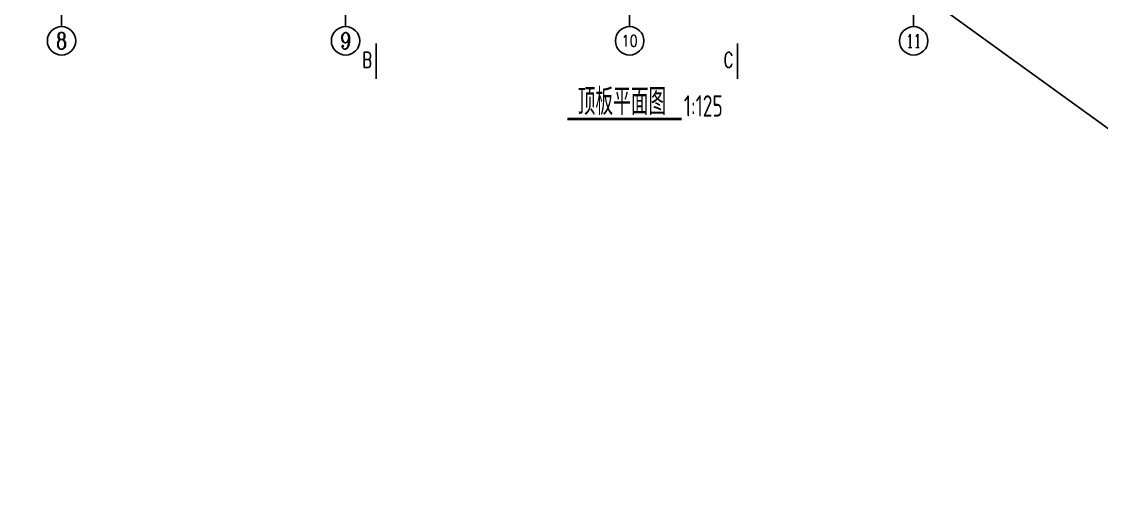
# Model space of a CAD drawing. Header units: millimetres. Extents: x -897614 to 191467, y -439928 to 101803.
# Drawn here: x -837513 to -807098, y -66810 to -53073 of the extents above; entities that cross this region are included whole.
import ezdxf
from ezdxf.enums import TextEntityAlignment as Align

# ---------------------------------------------------------------- set-up
doc = ezdxf.new("R2010")
doc.units = ezdxf.units.MM
doc.header["$LTSCALE"] = 1000
for name, color, linetype in [('AXIS', 3, 'Continuous'), ('DIM_SYMB', 3, 'Continuous'), ('PUB_TEXT', 7, 'Continuous')]:
    doc.layers.add(name, color=color, linetype=linetype)
doc.layers.add('AXIS_TEXT', color=7, linetype='Continuous', lineweight=18)
doc.layers.add('DY', color=1, linetype='Continuous', plot=False)
doc.styles.add('_TCH_AXIS', font='COMPLEX', dxfattribs={"bigfont": 'GBCBIG'})
doc.styles.add('_TCH_LABEL', font='COMPLEX', dxfattribs={"bigfont": 'GBCBIG'})
doc.styles.add('COMPLEX', font='COMPLEX')
doc.styles.add('TSSD', font='tssdeng.shx', dxfattribs={"width": 0.7, "bigfont": 'tssdchn.shx'})

# ---------------------------------------------------------------- blocks, each defined once
blk = doc.blocks.new('_axiso')
blk.add_circle((0, 0), 0.5)
at = {"layer": 'AXIS_TEXT', "style": 'COMPLEX', "width": 1.041667}
blk.add_attdef('A', text='', height=0.56, dxfattribs=at).set_placement((-0.25, -0.28), (0.25, -0.28), align=Align.FIT)

msp = doc.modelspace()

# ---------------------------------------------------------------- linework, layer by layer
at = {"layer": 'AXIS'}
for p, q in [((-836387.84766, -51394.9661, 0), (-836387.84766, -53214.81606, 0)), ((-828387.84766, -51394.9661, 0), (-828387.84766, -53214.81606, 0)), ((-820387.84766, -51394.9661, 0), (-820387.84766, -53214.81606, 0)), ((-812387.84766, -51394.9661, 0), (-812387.84766, -53214.81606, 0))]:
    msp.add_line(p, q, dxfattribs=at)
at = {"layer": 'DIM_SYMB'}
for points, const_width in [([(-827524.57134, -53685.96997), (-827524.57134, -54685.96997)], 50), ([(-817348.65404, -53685.96997), (-817348.65404, -54685.96997)], 50), ([(-822144.90263, -55817.25824), (-818919.24305, -55817.2584)], 80)]:
    msp.add_lwpolyline(points, dxfattribs=dict(at, const_width=const_width))
at = {"layer": 'DY'}
msp.add_line((-665796.93925, -158342.98831), (-897614.31872, 9634.60665), dxfattribs=at)

# ---------------------------------------------------------------- block references
at = {"layer": 'AXIS'}
ref = msp.add_blockref('_axiso', (-836387.84766, -53614.81606, 0), dxfattribs=dict(at, xscale=800, yscale=800, zscale=800))
ref.add_attrib('A', '8', dxfattribs={"layer": 'AXIS_TEXT', "ltscale": 10, "height": 465.94816, "style": '_TCH_AXIS'}).set_placement((-836543.16371, -53847.79015, 0), (-836232.5316, -53847.79015, 0), align=Align.FIT)
ref = msp.add_blockref('_axiso', (-828387.84766, -53614.81606, 0), dxfattribs=dict(at, xscale=800, yscale=800, zscale=800))
ref.add_attrib('A', '9', dxfattribs={"layer": 'AXIS_TEXT', "ltscale": 10, "height": 465.94816, "style": '_TCH_AXIS'}).set_placement((-828543.16371, -53847.79015, 0), (-828232.5316, -53847.79015, 0), align=Align.FIT)
ref = msp.add_blockref('_axiso', (-820387.84766, -53614.81606, 0), dxfattribs=dict(at, xscale=800, yscale=800, zscale=800))
ref.add_attrib('A', '10', dxfattribs={"layer": 'AXIS_TEXT', "ltscale": 10, "height": 328.445495, "style": '_TCH_AXIS'}).set_placement((-820614.63145, -53779.03881, 0), (-820161.06386, -53779.03881, 0), align=Align.FIT)
ref = msp.add_blockref('_axiso', (-812387.84766, -53614.81606, 0), dxfattribs=dict(at, xscale=800, yscale=800, zscale=800))
ref.add_attrib('A', '11', dxfattribs={"layer": 'AXIS_TEXT', "ltscale": 10, "height": 368.76258, "style": '_TCH_AXIS'}).set_placement((-812598.56913, -53799.19735, 0), (-812177.12618, -53799.19735, 0), align=Align.FIT)

# ---------------------------------------------------------------- texts
at = {"layer": 'DIM_SYMB', "style": '_TCH_LABEL', "width": 0.705882}
for s, p in [('B', (-827914.26174, -54363.37949)), ('C', (-817738.34444, -54363.37949))]:
    msp.add_text(s, height=425, dxfattribs=at).set_placement(p)
at = {"layer": 'PUB_TEXT', "style": 'TSSD', "width": 0.7}
for s, height, p in [('顶板平面图', 750, (-821848.82117, -55704.10619)), ('1:125', 600, (-818859.18447, -55747.57621))]:
    msp.add_text(s, height=height, rotation=359.999999146, dxfattribs=at).set_placement(p)

doc.saveas('drawing.dxf')
